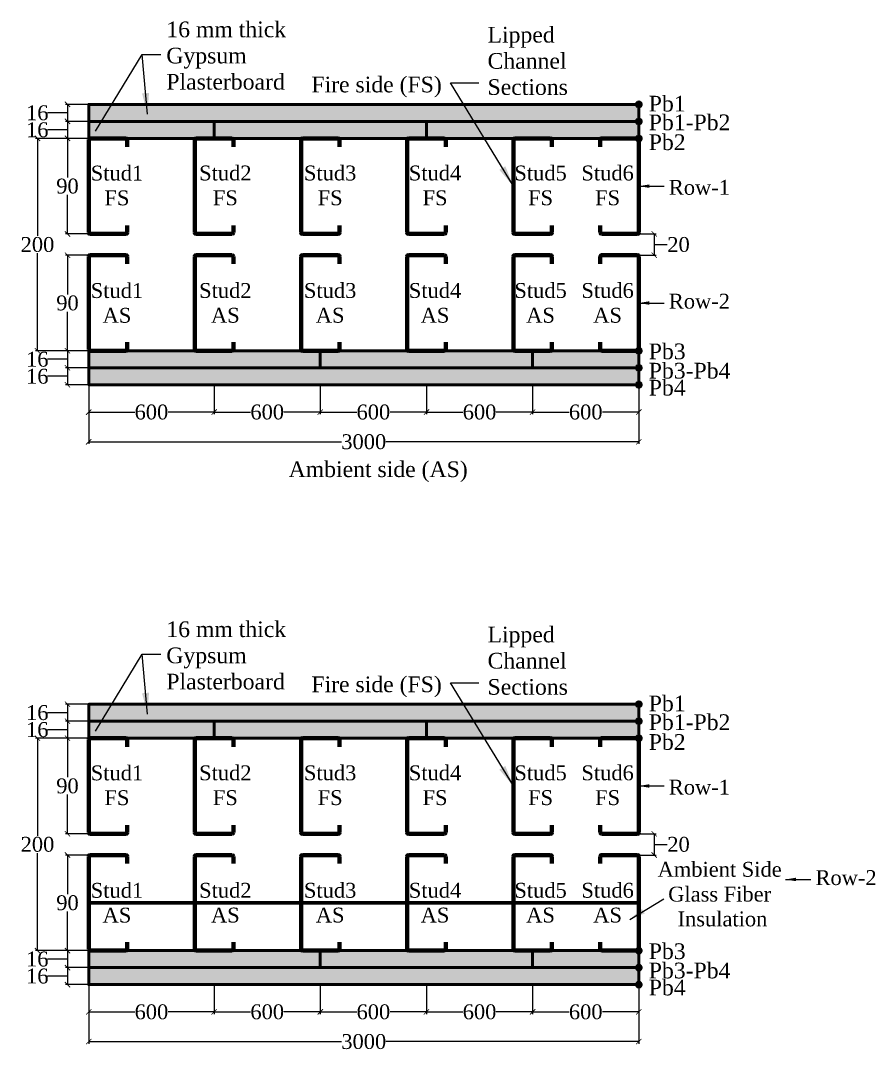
# Model space of a CAD drawing. Header units: millimetres. Extents: x 1095 to 7419, y -378 to 5598.
# Drawn here: x 4760 to 5565, y 2039 to 3009 of the extents above; entities that cross this region are included whole.
import ezdxf

# ---------------------------------------------------------------- set-up
doc = ezdxf.new("R2010")
doc.units = ezdxf.units.MM
doc.header["$PDMODE"] = 34
doc.layers.get('0').update_dxf_attribs({"lineweight": 9})
doc.layers.get('Defpoints').update_dxf_attribs({"color": 255})
doc.styles.get("Standard").update_dxf_attribs({"font": 'times.ttf'})
doc.linetypes.add('BATTING', pattern='A,0.00254,-2.54,[134,ltypeshp.shx,S=2.54,R=0,X=-2.54,Y=0],-5.08,[134,ltypeshp.shx,S=2.54,R=180,X=2.54,Y=0],-2.54', length=10.16254)
doc.dimstyles.new('Times new roman', dxfattribs={"dimtxt": 14, "dimasz": 5, "dimexe": 2, "dimexo": 1, "dimgap": 1, "dimtad": 0, "dimtih": 1, "dimtoh": 1, "dimtxsty": 'Standard', "dimblk": 'ARCHTICK', "dimcen": 0, "dimclrd": 256, "dimclre": 256, "dimadec": 0, "dimazin": 0, "dimtfac": 1, "dimtmove": 0, "dimatfit": 3, "dimfxl": 1, "dimlwd": -1, "dimlwe": -1, "dimarcsym": 0})

# ---------------------------------------------------------------- blocks, each defined once
blk = doc.blocks.new('Stud')
at = {"lineweight": 120}
for p, q in [((4630.24, 1668.85), (4630.24, 1756.35)), ((4631.49, 1757.6), (4665.24, 1757.6)), ((4666.49, 1756.35), (4666.49, 1749.6)), ((4666.49, 1675.6), (4666.49, 1668.85)), ((4631.49, 1667.6), (4665.24, 1667.6))]:
    blk.add_line(p, q, dxfattribs=at)
for centre, start, end in [((4631.49, 1756.35), 90, 180), ((4665.24, 1756.35), 0, 90), ((4631.49, 1668.85), 180, 270), ((4665.24, 1668.85), 270, 0)]:
    blk.add_arc(centre, 1.25, start, end, dxfattribs=at)
blk = doc.blocks.new('_ArchTick')
at = {"color": 0, "linetype": 'ByBlock', "const_width": 0.15}
blk.add_lwpolyline([(-0.5, -0.5), (0.5, 0.5)], dxfattribs=at)
blk = doc.blocks.new('*D20')
at = {"transparency": 16777216}
for p, q in [((4822.9, 2898.48), (4801.9, 2898.48)), ((4803.9, 2898.48), (4803.9, 2861.62)), ((4803.9, 2808.48), (4803.9, 2845.34)), ((4822.9, 2808.48), (4801.9, 2808.48))]:
    blk.add_line(p, q, dxfattribs=at)
at = {"layer": 'Defpoints', "color": 0, "lineweight": 53, "transparency": 16777216}
for p in [(4823.9, 2898.48), (4803.9, 2808.48), (4823.9, 2808.48)]:
    blk.add_point(p, dxfattribs=at)
at = {"transparency": 16777216, "xscale": 5, "yscale": 5, "zscale": 5}
for p, rotation in [((4803.9, 2898.48), 90), ((4803.9, 2808.48), 270)]:
    blk.add_blockref('_ArchTick', p, dxfattribs=dict(at, rotation=rotation))
at = {"color": 0, "lineweight": 53, "transparency": 16777216, "insert": (4803.9, 2853.48), "char_height": 14, "attachment_point": 5}
blk.add_mtext('90', dxfattribs=at)
blk = doc.blocks.new('*D18')
at = {"transparency": 16777216}
for p, q in [((4822.9, 2914.48), (4801.9, 2914.48)), ((4803.9, 2914.48), (4803.9, 2898.48)), ((4787.16, 2906.48), (4785.16, 2906.48)), ((4803.9, 2906.48), (4787.16, 2906.48)), ((4822.9, 2898.48), (4801.9, 2898.48))]:
    blk.add_line(p, q, dxfattribs=at)
at = {"layer": 'Defpoints', "color": 0, "lineweight": 53, "transparency": 16777216}
for p in [(4823.9, 2914.48), (4803.9, 2898.48), (4823.9, 2898.48)]:
    blk.add_point(p, dxfattribs=at)
at = {"transparency": 16777216, "xscale": 5, "yscale": 5, "zscale": 5}
for p, rotation in [((4803.9, 2914.48), 90), ((4803.9, 2898.48), 270)]:
    blk.add_blockref('_ArchTick', p, dxfattribs=dict(at, rotation=rotation))
at = {"color": 0, "lineweight": 53, "transparency": 16777216, "insert": (4775.44, 2906.48), "char_height": 14, "attachment_point": 5}
blk.add_mtext('16', dxfattribs=at)
blk = doc.blocks.new('*D16')
at = {"transparency": 16777216}
for p, q in [((4822.9, 2930.48), (4801.9, 2930.48)), ((4803.9, 2930.48), (4803.9, 2914.48)), ((4787.16, 2922.48), (4785.16, 2922.48)), ((4803.9, 2922.48), (4787.16, 2922.48)), ((4822.9, 2914.48), (4801.9, 2914.48))]:
    blk.add_line(p, q, dxfattribs=at)
at = {"layer": 'Defpoints', "color": 0, "lineweight": 53, "transparency": 16777216}
for p in [(4823.9, 2930.48), (4803.9, 2914.48), (4823.9, 2914.48)]:
    blk.add_point(p, dxfattribs=at)
at = {"transparency": 16777216, "xscale": 5, "yscale": 5, "zscale": 5}
for p, rotation in [((4803.9, 2930.48), 90), ((4803.9, 2914.48), 270)]:
    blk.add_blockref('_ArchTick', p, dxfattribs=dict(at, rotation=rotation))
at = {"color": 0, "lineweight": 53, "transparency": 16777216, "insert": (4775.44, 2922.48), "char_height": 14, "attachment_point": 5}
blk.add_mtext('16', dxfattribs=at)
blk = doc.blocks.new('*D17')
at = {"transparency": 16777216}
for p, q in [((4822.9, 2682.48), (4801.9, 2682.48)), ((4803.9, 2682.48), (4803.9, 2666.48)), ((4787.16, 2674.48), (4785.16, 2674.48)), ((4803.9, 2674.48), (4787.16, 2674.48)), ((4822.9, 2666.48), (4801.9, 2666.48))]:
    blk.add_line(p, q, dxfattribs=at)
at = {"layer": 'Defpoints', "color": 0, "lineweight": 53, "transparency": 16777216}
for p in [(4823.9, 2682.48), (4803.9, 2666.48), (4823.9, 2666.48)]:
    blk.add_point(p, dxfattribs=at)
at = {"transparency": 16777216, "xscale": 5, "yscale": 5, "zscale": 5}
for p, rotation in [((4803.9, 2682.48), 90), ((4803.9, 2666.48), 270)]:
    blk.add_blockref('_ArchTick', p, dxfattribs=dict(at, rotation=rotation))
at = {"color": 0, "lineweight": 53, "transparency": 16777216, "insert": (4775.44, 2674.48), "char_height": 14, "attachment_point": 5}
blk.add_mtext('16', dxfattribs=at)
blk = doc.blocks.new('*D19')
at = {"transparency": 16777216}
for p, q in [((4822.9, 2698.48), (4801.9, 2698.48)), ((4803.9, 2698.48), (4803.9, 2682.48)), ((4787.16, 2690.48), (4785.16, 2690.48)), ((4803.9, 2690.48), (4787.16, 2690.48)), ((4822.9, 2682.48), (4801.9, 2682.48))]:
    blk.add_line(p, q, dxfattribs=at)
at = {"layer": 'Defpoints', "color": 0, "lineweight": 53, "transparency": 16777216}
for p in [(4823.9, 2698.48), (4803.9, 2682.48), (4823.9, 2682.48)]:
    blk.add_point(p, dxfattribs=at)
at = {"transparency": 16777216, "xscale": 5, "yscale": 5, "zscale": 5}
for p, rotation in [((4803.9, 2698.48), 90), ((4803.9, 2682.48), 270)]:
    blk.add_blockref('_ArchTick', p, dxfattribs=dict(at, rotation=rotation))
at = {"color": 0, "lineweight": 53, "transparency": 16777216, "insert": (4775.44, 2690.48), "char_height": 14, "attachment_point": 5}
blk.add_mtext('16', dxfattribs=at)
blk = doc.blocks.new('*D21')
at = {"transparency": 16777216}
for p, q in [((4823.9, 2665.48), (4823.9, 2610.82)), ((5342.03, 2665.48), (5342.03, 2610.82)), ((4823.9, 2612.82), (5062.08, 2612.82)), ((5342.03, 2612.82), (5103.85, 2612.82))]:
    blk.add_line(p, q, dxfattribs=at)
at = {"layer": 'Defpoints', "color": 0, "lineweight": 53, "transparency": 16777216}
for p in [(4823.9, 2666.48), (5342.03, 2666.48), (5342.03, 2612.82)]:
    blk.add_point(p, dxfattribs=at)
at = {"transparency": 16777216, "xscale": 5, "yscale": 5, "zscale": 5, "rotation": 180}
blk.add_blockref('_ArchTick', (4823.9, 2612.82), dxfattribs=at)
at = {"transparency": 16777216, "xscale": 5, "yscale": 5, "zscale": 5}
blk.add_blockref('_ArchTick', (5342.03, 2612.82), dxfattribs=at)
at = {"color": 0, "lineweight": 53, "transparency": 16777216, "insert": (5082.97, 2612.82), "char_height": 14, "attachment_point": 5}
blk.add_mtext('3000', dxfattribs=at)
blk = doc.blocks.new('*D22')
at = {"transparency": 16777216}
for p, q in [((4823.9, 2665.48), (4823.9, 2638.8)), ((4942.03, 2665.48), (4942.03, 2638.8)), ((4823.9, 2640.8), (4867.27, 2640.8)), ((4942.03, 2640.8), (4898.66, 2640.8))]:
    blk.add_line(p, q, dxfattribs=at)
at = {"layer": 'Defpoints', "color": 0, "lineweight": 53, "transparency": 16777216}
for p in [(4823.9, 2666.48), (4942.03, 2666.48), (4942.03, 2640.8)]:
    blk.add_point(p, dxfattribs=at)
at = {"transparency": 16777216, "xscale": 5, "yscale": 5, "zscale": 5, "rotation": 180}
blk.add_blockref('_ArchTick', (4823.9, 2640.8), dxfattribs=at)
at = {"transparency": 16777216, "xscale": 5, "yscale": 5, "zscale": 5}
blk.add_blockref('_ArchTick', (4942.03, 2640.8), dxfattribs=at)
at = {"color": 0, "lineweight": 53, "transparency": 16777216, "insert": (4882.97, 2640.8), "char_height": 14, "attachment_point": 5}
blk.add_mtext('600', dxfattribs=at)
blk = doc.blocks.new('*D23')
at = {"transparency": 16777216}
for p, q in [((4942.03, 2665.48), (4942.03, 2638.8)), ((5042.03, 2665.48), (5042.03, 2638.8)), ((4942.03, 2640.8), (4976.34, 2640.8)), ((5042.03, 2640.8), (5007.72, 2640.8))]:
    blk.add_line(p, q, dxfattribs=at)
at = {"layer": 'Defpoints', "color": 0, "lineweight": 53, "transparency": 16777216}
for p in [(4942.03, 2666.48), (5042.03, 2666.48), (5042.03, 2640.8)]:
    blk.add_point(p, dxfattribs=at)
at = {"transparency": 16777216, "xscale": 5, "yscale": 5, "zscale": 5, "rotation": 180}
blk.add_blockref('_ArchTick', (4942.03, 2640.8), dxfattribs=at)
at = {"transparency": 16777216, "xscale": 5, "yscale": 5, "zscale": 5}
blk.add_blockref('_ArchTick', (5042.03, 2640.8), dxfattribs=at)
at = {"color": 0, "lineweight": 53, "transparency": 16777216, "insert": (4992.03, 2640.8), "char_height": 14, "attachment_point": 5}
blk.add_mtext('600', dxfattribs=at)
blk = doc.blocks.new('*D24')
at = {"transparency": 16777216}
for p, q in [((5042.03, 2665.48), (5042.03, 2638.8)), ((5142.03, 2665.48), (5142.03, 2638.8)), ((5042.03, 2640.8), (5076.34, 2640.8)), ((5142.03, 2640.8), (5107.72, 2640.8))]:
    blk.add_line(p, q, dxfattribs=at)
at = {"layer": 'Defpoints', "color": 0, "lineweight": 53, "transparency": 16777216}
for p in [(5042.03, 2666.48), (5142.03, 2666.48), (5142.03, 2640.8)]:
    blk.add_point(p, dxfattribs=at)
at = {"transparency": 16777216, "xscale": 5, "yscale": 5, "zscale": 5, "rotation": 180}
blk.add_blockref('_ArchTick', (5042.03, 2640.8), dxfattribs=at)
at = {"transparency": 16777216, "xscale": 5, "yscale": 5, "zscale": 5}
blk.add_blockref('_ArchTick', (5142.03, 2640.8), dxfattribs=at)
at = {"color": 0, "lineweight": 53, "transparency": 16777216, "insert": (5092.03, 2640.8), "char_height": 14, "attachment_point": 5}
blk.add_mtext('600', dxfattribs=at)
blk = doc.blocks.new('*D25')
at = {"transparency": 16777216}
for p, q in [((5142.03, 2665.48), (5142.03, 2638.8)), ((5242.03, 2665.48), (5242.03, 2638.8)), ((5142.03, 2640.8), (5176.34, 2640.8)), ((5242.03, 2640.8), (5207.72, 2640.8))]:
    blk.add_line(p, q, dxfattribs=at)
at = {"layer": 'Defpoints', "color": 0, "lineweight": 53, "transparency": 16777216}
for p in [(5142.03, 2666.48), (5242.03, 2666.48), (5242.03, 2640.8)]:
    blk.add_point(p, dxfattribs=at)
at = {"transparency": 16777216, "xscale": 5, "yscale": 5, "zscale": 5, "rotation": 180}
blk.add_blockref('_ArchTick', (5142.03, 2640.8), dxfattribs=at)
at = {"transparency": 16777216, "xscale": 5, "yscale": 5, "zscale": 5}
blk.add_blockref('_ArchTick', (5242.03, 2640.8), dxfattribs=at)
at = {"color": 0, "lineweight": 53, "transparency": 16777216, "insert": (5192.03, 2640.8), "char_height": 14, "attachment_point": 5}
blk.add_mtext('600', dxfattribs=at)
blk = doc.blocks.new('*D26')
at = {"transparency": 16777216}
for p, q in [((5242.03, 2665.48), (5242.03, 2638.8)), ((5342.03, 2665.48), (5342.03, 2638.8)), ((5242.03, 2640.8), (5276.34, 2640.8)), ((5342.03, 2640.8), (5307.72, 2640.8))]:
    blk.add_line(p, q, dxfattribs=at)
at = {"layer": 'Defpoints', "color": 0, "lineweight": 53, "transparency": 16777216}
for p in [(5242.03, 2666.48), (5342.03, 2666.48), (5342.03, 2640.8)]:
    blk.add_point(p, dxfattribs=at)
at = {"transparency": 16777216, "xscale": 5, "yscale": 5, "zscale": 5, "rotation": 180}
blk.add_blockref('_ArchTick', (5242.03, 2640.8), dxfattribs=at)
at = {"transparency": 16777216, "xscale": 5, "yscale": 5, "zscale": 5}
blk.add_blockref('_ArchTick', (5342.03, 2640.8), dxfattribs=at)
at = {"color": 0, "lineweight": 53, "transparency": 16777216, "insert": (5292.03, 2640.8), "char_height": 14, "attachment_point": 5}
blk.add_mtext('600', dxfattribs=at)
blk = doc.blocks.new('*D27')
at = {"transparency": 16777216}
for p, q in [((4822.9, 2788.48), (4801.9, 2788.48)), ((4803.9, 2788.48), (4803.9, 2751.62)), ((4803.9, 2698.48), (4803.9, 2735.34)), ((4822.9, 2698.48), (4801.9, 2698.48))]:
    blk.add_line(p, q, dxfattribs=at)
at = {"layer": 'Defpoints', "color": 0, "lineweight": 53, "transparency": 16777216}
for p in [(4823.9, 2788.48), (4803.9, 2698.48), (4823.9, 2698.48)]:
    blk.add_point(p, dxfattribs=at)
at = {"transparency": 16777216, "xscale": 5, "yscale": 5, "zscale": 5}
for p, rotation in [((4803.9, 2788.48), 90), ((4803.9, 2698.48), 270)]:
    blk.add_blockref('_ArchTick', p, dxfattribs=dict(at, rotation=rotation))
at = {"color": 0, "lineweight": 53, "transparency": 16777216, "insert": (4803.9, 2743.48), "char_height": 14, "attachment_point": 5}
blk.add_mtext('90', dxfattribs=at)
blk = doc.blocks.new('*D29')
at = {"transparency": 16777216}
for p, q in [((4822.9, 2914.48), (4801.9, 2914.48)), ((4803.9, 2914.48), (4803.9, 2898.48)), ((4787.16, 2906.48), (4785.16, 2906.48)), ((4803.9, 2906.48), (4787.16, 2906.48)), ((4822.9, 2898.48), (4801.9, 2898.48))]:
    blk.add_line(p, q, dxfattribs=at)
at = {"layer": 'Defpoints', "color": 0, "lineweight": 53, "transparency": 16777216}
for p in [(4823.9, 2914.48), (4803.9, 2898.48), (4823.9, 2898.48)]:
    blk.add_point(p, dxfattribs=at)
at = {"transparency": 16777216, "xscale": 5, "yscale": 5, "zscale": 5}
for p, rotation in [((4803.9, 2914.48), 90), ((4803.9, 2898.48), 270)]:
    blk.add_blockref('_ArchTick', p, dxfattribs=dict(at, rotation=rotation))
at = {"color": 0, "lineweight": 53, "transparency": 16777216, "insert": (4775.44, 2906.48), "char_height": 14, "attachment_point": 5}
blk.add_mtext('16', dxfattribs=at)
blk = doc.blocks.new('*D28')
at = {"transparency": 16777216}
for p, q in [((4822.9, 2930.48), (4801.9, 2930.48)), ((4803.9, 2930.48), (4803.9, 2914.48)), ((4787.16, 2922.48), (4785.16, 2922.48)), ((4803.9, 2922.48), (4787.16, 2922.48)), ((4822.9, 2914.48), (4801.9, 2914.48))]:
    blk.add_line(p, q, dxfattribs=at)
at = {"layer": 'Defpoints', "color": 0, "lineweight": 53, "transparency": 16777216}
for p in [(4823.9, 2930.48), (4803.9, 2914.48), (4823.9, 2914.48)]:
    blk.add_point(p, dxfattribs=at)
at = {"transparency": 16777216, "xscale": 5, "yscale": 5, "zscale": 5}
for p, rotation in [((4803.9, 2930.48), 90), ((4803.9, 2914.48), 270)]:
    blk.add_blockref('_ArchTick', p, dxfattribs=dict(at, rotation=rotation))
at = {"color": 0, "lineweight": 53, "transparency": 16777216, "insert": (4775.44, 2922.48), "char_height": 14, "attachment_point": 5}
blk.add_mtext('16', dxfattribs=at)
blk = doc.blocks.new('*D32')
at = {"transparency": 16777216}
for p, q in [((4822.9, 2333.84), (4801.9, 2333.84)), ((4803.9, 2333.84), (4803.9, 2296.98)), ((4803.9, 2243.84), (4803.9, 2280.7)), ((4822.9, 2243.84), (4801.9, 2243.84))]:
    blk.add_line(p, q, dxfattribs=at)
at = {"layer": 'Defpoints', "color": 0, "lineweight": 53, "transparency": 16777216}
for p in [(4823.9, 2333.84), (4803.9, 2243.84), (4823.9, 2243.84)]:
    blk.add_point(p, dxfattribs=at)
at = {"transparency": 16777216, "xscale": 5, "yscale": 5, "zscale": 5}
for p, rotation in [((4803.9, 2333.84), 90), ((4803.9, 2243.84), 270)]:
    blk.add_blockref('_ArchTick', p, dxfattribs=dict(at, rotation=rotation))
at = {"color": 0, "lineweight": 53, "transparency": 16777216, "insert": (4803.9, 2288.84), "char_height": 14, "attachment_point": 5}
blk.add_mtext('90', dxfattribs=at)
blk = doc.blocks.new('*D33')
at = {"transparency": 16777216}
for p, q in [((4822.9, 2349.84), (4801.9, 2349.84)), ((4803.9, 2349.84), (4803.9, 2333.84)), ((4787.16, 2341.84), (4785.16, 2341.84)), ((4803.9, 2341.84), (4787.16, 2341.84)), ((4822.9, 2333.84), (4801.9, 2333.84))]:
    blk.add_line(p, q, dxfattribs=at)
at = {"layer": 'Defpoints', "color": 0, "lineweight": 53, "transparency": 16777216}
for p in [(4823.9, 2349.84), (4803.9, 2333.84), (4823.9, 2333.84)]:
    blk.add_point(p, dxfattribs=at)
at = {"transparency": 16777216, "xscale": 5, "yscale": 5, "zscale": 5}
for p, rotation in [((4803.9, 2349.84), 90), ((4803.9, 2333.84), 270)]:
    blk.add_blockref('_ArchTick', p, dxfattribs=dict(at, rotation=rotation))
at = {"color": 0, "lineweight": 53, "transparency": 16777216, "insert": (4775.44, 2341.84), "char_height": 14, "attachment_point": 5}
blk.add_mtext('16', dxfattribs=at)
blk = doc.blocks.new('*D34')
at = {"transparency": 16777216}
for p, q in [((4822.9, 2365.84), (4801.9, 2365.84)), ((4803.9, 2365.84), (4803.9, 2349.84)), ((4787.16, 2357.84), (4785.16, 2357.84)), ((4803.9, 2357.84), (4787.16, 2357.84)), ((4822.9, 2349.84), (4801.9, 2349.84))]:
    blk.add_line(p, q, dxfattribs=at)
at = {"layer": 'Defpoints', "color": 0, "lineweight": 53, "transparency": 16777216}
for p in [(4823.9, 2365.84), (4803.9, 2349.84), (4823.9, 2349.84)]:
    blk.add_point(p, dxfattribs=at)
at = {"transparency": 16777216, "xscale": 5, "yscale": 5, "zscale": 5}
for p, rotation in [((4803.9, 2365.84), 90), ((4803.9, 2349.84), 270)]:
    blk.add_blockref('_ArchTick', p, dxfattribs=dict(at, rotation=rotation))
at = {"color": 0, "lineweight": 53, "transparency": 16777216, "insert": (4775.44, 2357.84), "char_height": 14, "attachment_point": 5}
blk.add_mtext('16', dxfattribs=at)
blk = doc.blocks.new('*D35')
at = {"transparency": 16777216}
for p, q in [((4822.9, 2117.84), (4801.9, 2117.84)), ((4803.9, 2117.84), (4803.9, 2101.84)), ((4787.16, 2109.84), (4785.16, 2109.84)), ((4803.9, 2109.84), (4787.16, 2109.84)), ((4822.9, 2101.84), (4801.9, 2101.84))]:
    blk.add_line(p, q, dxfattribs=at)
at = {"layer": 'Defpoints', "color": 0, "lineweight": 53, "transparency": 16777216}
for p in [(4823.9, 2117.84), (4803.9, 2101.84), (4823.9, 2101.84)]:
    blk.add_point(p, dxfattribs=at)
at = {"transparency": 16777216, "xscale": 5, "yscale": 5, "zscale": 5}
for p, rotation in [((4803.9, 2117.84), 90), ((4803.9, 2101.84), 270)]:
    blk.add_blockref('_ArchTick', p, dxfattribs=dict(at, rotation=rotation))
at = {"color": 0, "lineweight": 53, "transparency": 16777216, "insert": (4775.44, 2109.84), "char_height": 14, "attachment_point": 5}
blk.add_mtext('16', dxfattribs=at)
blk = doc.blocks.new('*D36')
at = {"transparency": 16777216}
for p, q in [((4787.16, 2125.84), (4785.16, 2125.84)), ((4803.9, 2125.84), (4787.16, 2125.84)), ((4822.9, 2133.84), (4801.9, 2133.84)), ((4803.9, 2133.84), (4803.9, 2117.84)), ((4822.9, 2117.84), (4801.9, 2117.84))]:
    blk.add_line(p, q, dxfattribs=at)
at = {"layer": 'Defpoints', "color": 0, "lineweight": 53, "transparency": 16777216}
for p in [(4823.9, 2133.84), (4803.9, 2117.84), (4823.9, 2117.84)]:
    blk.add_point(p, dxfattribs=at)
at = {"transparency": 16777216, "xscale": 5, "yscale": 5, "zscale": 5}
for p, rotation in [((4803.9, 2133.84), 90), ((4803.9, 2117.84), 270)]:
    blk.add_blockref('_ArchTick', p, dxfattribs=dict(at, rotation=rotation))
at = {"color": 0, "lineweight": 53, "transparency": 16777216, "insert": (4775.44, 2125.84), "char_height": 14, "attachment_point": 5}
blk.add_mtext('16', dxfattribs=at)
blk = doc.blocks.new('*D43')
at = {"transparency": 16777216}
for p, q in [((4823.9, 2100.84), (4823.9, 2046.18)), ((5342.03, 2100.84), (5342.03, 2046.18)), ((4823.9, 2048.18), (5062.08, 2048.18)), ((5342.03, 2048.18), (5103.85, 2048.18))]:
    blk.add_line(p, q, dxfattribs=at)
at = {"layer": 'Defpoints', "color": 0, "lineweight": 53, "transparency": 16777216}
for p in [(4823.9, 2101.84), (5342.03, 2101.84), (5342.03, 2048.18)]:
    blk.add_point(p, dxfattribs=at)
at = {"transparency": 16777216, "xscale": 5, "yscale": 5, "zscale": 5, "rotation": 180}
blk.add_blockref('_ArchTick', (4823.9, 2048.18), dxfattribs=at)
at = {"transparency": 16777216, "xscale": 5, "yscale": 5, "zscale": 5}
blk.add_blockref('_ArchTick', (5342.03, 2048.18), dxfattribs=at)
at = {"color": 0, "lineweight": 53, "transparency": 16777216, "insert": (5082.97, 2048.18), "char_height": 14, "attachment_point": 5}
blk.add_mtext('3000', dxfattribs=at)
blk = doc.blocks.new('*D37')
at = {"transparency": 16777216}
for p, q in [((4823.9, 2100.84), (4823.9, 2074.16)), ((4942.03, 2100.84), (4942.03, 2074.16)), ((4823.9, 2076.16), (4867.27, 2076.16)), ((4942.03, 2076.16), (4898.66, 2076.16))]:
    blk.add_line(p, q, dxfattribs=at)
at = {"layer": 'Defpoints', "color": 0, "lineweight": 53, "transparency": 16777216}
for p in [(4823.9, 2101.84), (4942.03, 2101.84), (4942.03, 2076.16)]:
    blk.add_point(p, dxfattribs=at)
at = {"transparency": 16777216, "xscale": 5, "yscale": 5, "zscale": 5, "rotation": 180}
blk.add_blockref('_ArchTick', (4823.9, 2076.16), dxfattribs=at)
at = {"transparency": 16777216, "xscale": 5, "yscale": 5, "zscale": 5}
blk.add_blockref('_ArchTick', (4942.03, 2076.16), dxfattribs=at)
at = {"color": 0, "lineweight": 53, "transparency": 16777216, "insert": (4882.97, 2076.16), "char_height": 14, "attachment_point": 5}
blk.add_mtext('600', dxfattribs=at)
blk = doc.blocks.new('*D38')
at = {"transparency": 16777216}
for p, q in [((4942.03, 2100.84), (4942.03, 2074.16)), ((5042.03, 2100.84), (5042.03, 2074.16)), ((4942.03, 2076.16), (4976.34, 2076.16)), ((5042.03, 2076.16), (5007.72, 2076.16))]:
    blk.add_line(p, q, dxfattribs=at)
at = {"layer": 'Defpoints', "color": 0, "lineweight": 53, "transparency": 16777216}
for p in [(4942.03, 2101.84), (5042.03, 2101.84), (5042.03, 2076.16)]:
    blk.add_point(p, dxfattribs=at)
at = {"transparency": 16777216, "xscale": 5, "yscale": 5, "zscale": 5, "rotation": 180}
blk.add_blockref('_ArchTick', (4942.03, 2076.16), dxfattribs=at)
at = {"transparency": 16777216, "xscale": 5, "yscale": 5, "zscale": 5}
blk.add_blockref('_ArchTick', (5042.03, 2076.16), dxfattribs=at)
at = {"color": 0, "lineweight": 53, "transparency": 16777216, "insert": (4992.03, 2076.16), "char_height": 14, "attachment_point": 5}
blk.add_mtext('600', dxfattribs=at)
blk = doc.blocks.new('*D39')
at = {"transparency": 16777216}
for p, q in [((5042.03, 2100.84), (5042.03, 2074.16)), ((5142.03, 2100.84), (5142.03, 2074.16)), ((5042.03, 2076.16), (5076.34, 2076.16)), ((5142.03, 2076.16), (5107.72, 2076.16))]:
    blk.add_line(p, q, dxfattribs=at)
at = {"layer": 'Defpoints', "color": 0, "lineweight": 53, "transparency": 16777216}
for p in [(5042.03, 2101.84), (5142.03, 2101.84), (5142.03, 2076.16)]:
    blk.add_point(p, dxfattribs=at)
at = {"transparency": 16777216, "xscale": 5, "yscale": 5, "zscale": 5, "rotation": 180}
blk.add_blockref('_ArchTick', (5042.03, 2076.16), dxfattribs=at)
at = {"transparency": 16777216, "xscale": 5, "yscale": 5, "zscale": 5}
blk.add_blockref('_ArchTick', (5142.03, 2076.16), dxfattribs=at)
at = {"color": 0, "lineweight": 53, "transparency": 16777216, "insert": (5092.03, 2076.16), "char_height": 14, "attachment_point": 5}
blk.add_mtext('600', dxfattribs=at)
blk = doc.blocks.new('*D40')
at = {"transparency": 16777216}
for p, q in [((5142.03, 2100.84), (5142.03, 2074.16)), ((5242.03, 2100.84), (5242.03, 2074.16)), ((5142.03, 2076.16), (5176.34, 2076.16)), ((5242.03, 2076.16), (5207.72, 2076.16))]:
    blk.add_line(p, q, dxfattribs=at)
at = {"layer": 'Defpoints', "color": 0, "lineweight": 53, "transparency": 16777216}
for p in [(5142.03, 2101.84), (5242.03, 2101.84), (5242.03, 2076.16)]:
    blk.add_point(p, dxfattribs=at)
at = {"transparency": 16777216, "xscale": 5, "yscale": 5, "zscale": 5, "rotation": 180}
blk.add_blockref('_ArchTick', (5142.03, 2076.16), dxfattribs=at)
at = {"transparency": 16777216, "xscale": 5, "yscale": 5, "zscale": 5}
blk.add_blockref('_ArchTick', (5242.03, 2076.16), dxfattribs=at)
at = {"color": 0, "lineweight": 53, "transparency": 16777216, "insert": (5192.03, 2076.16), "char_height": 14, "attachment_point": 5}
blk.add_mtext('600', dxfattribs=at)
blk = doc.blocks.new('*D41')
at = {"transparency": 16777216}
for p, q in [((5242.03, 2100.84), (5242.03, 2074.16)), ((5342.03, 2100.84), (5342.03, 2074.16)), ((5242.03, 2076.16), (5276.34, 2076.16)), ((5342.03, 2076.16), (5307.72, 2076.16))]:
    blk.add_line(p, q, dxfattribs=at)
at = {"layer": 'Defpoints', "color": 0, "lineweight": 53, "transparency": 16777216}
for p in [(5242.03, 2101.84), (5342.03, 2101.84), (5342.03, 2076.16)]:
    blk.add_point(p, dxfattribs=at)
at = {"transparency": 16777216, "xscale": 5, "yscale": 5, "zscale": 5, "rotation": 180}
blk.add_blockref('_ArchTick', (5242.03, 2076.16), dxfattribs=at)
at = {"transparency": 16777216, "xscale": 5, "yscale": 5, "zscale": 5}
blk.add_blockref('_ArchTick', (5342.03, 2076.16), dxfattribs=at)
at = {"color": 0, "lineweight": 53, "transparency": 16777216, "insert": (5292.03, 2076.16), "char_height": 14, "attachment_point": 5}
blk.add_mtext('600', dxfattribs=at)
blk = doc.blocks.new('*D42')
at = {"transparency": 16777216}
for p, q in [((4822.9, 2223.84), (4801.9, 2223.84)), ((4803.9, 2223.84), (4803.9, 2186.98)), ((4803.9, 2133.84), (4803.9, 2170.7)), ((4822.9, 2133.84), (4801.9, 2133.84))]:
    blk.add_line(p, q, dxfattribs=at)
at = {"layer": 'Defpoints', "color": 0, "lineweight": 53, "transparency": 16777216}
for p in [(4823.9, 2223.84), (4803.9, 2133.84), (4823.9, 2133.84)]:
    blk.add_point(p, dxfattribs=at)
at = {"transparency": 16777216, "xscale": 5, "yscale": 5, "zscale": 5}
for p, rotation in [((4803.9, 2223.84), 90), ((4803.9, 2133.84), 270)]:
    blk.add_blockref('_ArchTick', p, dxfattribs=dict(at, rotation=rotation))
at = {"color": 0, "lineweight": 53, "transparency": 16777216, "insert": (4803.9, 2178.84), "char_height": 14, "attachment_point": 5}
blk.add_mtext('90', dxfattribs=at)
blk = doc.blocks.new('*D30')
at = {"transparency": 16777216}
for p, q in [((4822.9, 2349.84), (4801.9, 2349.84)), ((4803.9, 2349.84), (4803.9, 2333.84)), ((4787.16, 2341.84), (4785.16, 2341.84)), ((4803.9, 2341.84), (4787.16, 2341.84)), ((4822.9, 2333.84), (4801.9, 2333.84))]:
    blk.add_line(p, q, dxfattribs=at)
at = {"layer": 'Defpoints', "color": 0, "lineweight": 53, "transparency": 16777216}
for p in [(4823.9, 2349.84), (4803.9, 2333.84), (4823.9, 2333.84)]:
    blk.add_point(p, dxfattribs=at)
at = {"transparency": 16777216, "xscale": 5, "yscale": 5, "zscale": 5}
for p, rotation in [((4803.9, 2349.84), 90), ((4803.9, 2333.84), 270)]:
    blk.add_blockref('_ArchTick', p, dxfattribs=dict(at, rotation=rotation))
at = {"color": 0, "lineweight": 53, "transparency": 16777216, "insert": (4775.44, 2341.84), "char_height": 14, "attachment_point": 5}
blk.add_mtext('16', dxfattribs=at)
blk = doc.blocks.new('*D31')
at = {"transparency": 16777216}
for p, q in [((4822.9, 2365.84), (4801.9, 2365.84)), ((4803.9, 2365.84), (4803.9, 2349.84)), ((4787.16, 2357.84), (4785.16, 2357.84)), ((4803.9, 2357.84), (4787.16, 2357.84)), ((4822.9, 2349.84), (4801.9, 2349.84))]:
    blk.add_line(p, q, dxfattribs=at)
at = {"layer": 'Defpoints', "color": 0, "lineweight": 53, "transparency": 16777216}
for p in [(4823.9, 2365.84), (4803.9, 2349.84), (4823.9, 2349.84)]:
    blk.add_point(p, dxfattribs=at)
at = {"transparency": 16777216, "xscale": 5, "yscale": 5, "zscale": 5}
for p, rotation in [((4803.9, 2365.84), 90), ((4803.9, 2349.84), 270)]:
    blk.add_blockref('_ArchTick', p, dxfattribs=dict(at, rotation=rotation))
at = {"color": 0, "lineweight": 53, "transparency": 16777216, "insert": (4775.44, 2357.84), "char_height": 14, "attachment_point": 5}
blk.add_mtext('16', dxfattribs=at)
blk = doc.blocks.new('*D72')
at = {"transparency": 16777216}
for p, q in [((4822.9, 2898.48), (4773.64, 2898.48)), ((4775.64, 2898.48), (4775.64, 2806.6)), ((4775.64, 2698.48), (4775.64, 2790.36)), ((4822.9, 2698.48), (4773.64, 2698.48))]:
    blk.add_line(p, q, dxfattribs=at)
at = {"layer": 'Defpoints', "color": 0, "lineweight": 53, "transparency": 16777216}
for p in [(4823.9, 2898.48), (4775.64, 2698.48), (4823.9, 2698.48)]:
    blk.add_point(p, dxfattribs=at)
at = {"transparency": 16777216, "xscale": 5, "yscale": 5, "zscale": 5}
for p, rotation in [((4775.64, 2898.48), 90), ((4775.64, 2698.48), 270)]:
    blk.add_blockref('_ArchTick', p, dxfattribs=dict(at, rotation=rotation))
at = {"color": 0, "lineweight": 53, "transparency": 16777216, "insert": (4775.64, 2798.48), "char_height": 14, "attachment_point": 5}
blk.add_mtext('200', dxfattribs=at)
blk = doc.blocks.new('*D73')
at = {"transparency": 16777216}
for p, q in [((4822.9, 2333.84), (4773.64, 2333.84)), ((4775.64, 2333.84), (4775.64, 2241.96)), ((4775.64, 2133.84), (4775.64, 2225.72)), ((4822.9, 2133.84), (4773.64, 2133.84))]:
    blk.add_line(p, q, dxfattribs=at)
at = {"layer": 'Defpoints', "color": 0, "lineweight": 53, "transparency": 16777216}
for p in [(4823.9, 2333.84), (4775.64, 2133.84), (4823.9, 2133.84)]:
    blk.add_point(p, dxfattribs=at)
at = {"transparency": 16777216, "xscale": 5, "yscale": 5, "zscale": 5}
for p, rotation in [((4775.64, 2333.84), 90), ((4775.64, 2133.84), 270)]:
    blk.add_blockref('_ArchTick', p, dxfattribs=dict(at, rotation=rotation))
at = {"color": 0, "lineweight": 53, "transparency": 16777216, "insert": (4775.64, 2233.84), "char_height": 14, "attachment_point": 5}
blk.add_mtext('200', dxfattribs=at)
blk = doc.blocks.new('*D131')
at = {"transparency": 16777216}
for p, q in [((5341.78, 2808.48), (5358.54, 2808.48)), ((5356.54, 2808.48), (5356.54, 2788.48)), ((5356.54, 2798.48), (5366.72, 2798.48)), ((5366.72, 2798.48), (5368.72, 2798.48)), ((5341.78, 2788.48), (5358.54, 2788.48))]:
    blk.add_line(p, q, dxfattribs=at)
at = {"layer": 'Defpoints', "color": 0, "lineweight": 53, "transparency": 16777216}
for p in [(5340.78, 2808.48), (5340.78, 2788.48), (5356.54, 2788.48)]:
    blk.add_point(p, dxfattribs=at)
at = {"transparency": 16777216, "xscale": 5, "yscale": 5, "zscale": 5}
for p, rotation in [((5356.54, 2808.48), 90), ((5356.54, 2788.48), 270)]:
    blk.add_blockref('_ArchTick', p, dxfattribs=dict(at, rotation=rotation))
at = {"color": 0, "lineweight": 53, "transparency": 16777216, "insert": (5379.46, 2798.48), "char_height": 14, "attachment_point": 5}
blk.add_mtext('20', dxfattribs=at)
blk = doc.blocks.new('*D132')
at = {"transparency": 16777216}
for p, q in [((5341.78, 2243.84), (5358.54, 2243.84)), ((5356.54, 2243.84), (5356.54, 2223.84)), ((5356.54, 2233.84), (5366.72, 2233.84)), ((5366.72, 2233.84), (5368.72, 2233.84)), ((5341.78, 2223.84), (5358.54, 2223.84))]:
    blk.add_line(p, q, dxfattribs=at)
at = {"layer": 'Defpoints', "color": 0, "lineweight": 53, "transparency": 16777216}
for p in [(5340.78, 2243.84), (5340.78, 2223.84), (5356.54, 2223.84)]:
    blk.add_point(p, dxfattribs=at)
at = {"transparency": 16777216, "xscale": 5, "yscale": 5, "zscale": 5}
for p, rotation in [((5356.54, 2243.84), 90), ((5356.54, 2223.84), 270)]:
    blk.add_blockref('_ArchTick', p, dxfattribs=dict(at, rotation=rotation))
at = {"color": 0, "lineweight": 53, "transparency": 16777216, "insert": (5379.46, 2233.84), "char_height": 14, "attachment_point": 5}
blk.add_mtext('20', dxfattribs=at)

msp = doc.modelspace()

# ---------------------------------------------------------------- hatches: boundary and pattern name
at = {"lineweight": 53, "true_color": 0xf7abae}
h = msp.add_hatch(color=241, dxfattribs=at)
h.dxf.hatch_style = 1
h.paths.add_polyline_path([(4823.904, 2930.478), (4823.904, 2914.478), (5342.029, 2914.478), (5342.029, 2930.478)])
at = {"lineweight": 53, "true_color": 0x2776bb}
h = msp.add_hatch(color=152, dxfattribs=at)
h.dxf.hatch_style = 1
h.paths.add_polyline_path([(5344.332, 2930.411, 1), (5339.726, 2930.411, 1)])
at = {"lineweight": 53, "true_color": 0xf7abae}
h = msp.add_hatch(color=241, dxfattribs=at)
h.dxf.hatch_style = 1
h.paths.add_polyline_path([(4942.029, 2898.478), (4942.029, 2914.478), (4823.904, 2914.478), (4823.904, 2898.478)])
h = msp.add_hatch(color=241, dxfattribs=at)
h.dxf.hatch_style = 1
h.paths.add_polyline_path([(4942.029, 2914.478), (4942.029, 2898.478), (5142.029, 2898.478), (5142.029, 2914.478)])
h = msp.add_hatch(color=241, dxfattribs=at)
h.dxf.hatch_style = 1
h.paths.add_polyline_path([(5342.029, 2898.478), (5342.029, 2914.478), (5142.029, 2914.478), (5142.029, 2898.478)])
at = {"lineweight": 53, "true_color": 0x2776bb}
h = msp.add_hatch(color=152, dxfattribs=at)
h.dxf.hatch_style = 1
h.paths.add_polyline_path([(5344.332, 2914.411, 1), (5339.726, 2914.411, 1)])
h = msp.add_hatch(color=152, dxfattribs=at)
h.dxf.hatch_style = 1
h.paths.add_polyline_path([(5344.332, 2898.411, 1), (5339.726, 2898.411, 1)])
at = {"lineweight": 53, "true_color": 0xf7abae}
h = msp.add_hatch(color=241, dxfattribs=at)
h.dxf.hatch_style = 1
h.paths.add_polyline_path([(5042.029, 2698.478), (4823.904, 2698.478), (4823.904, 2682.478), (5042.029, 2682.478)])
h = msp.add_hatch(color=241, dxfattribs=at)
h.dxf.hatch_style = 1
h.paths.add_polyline_path([(5242.029, 2698.478), (5042.029, 2698.478), (5042.029, 2682.478), (5242.029, 2682.478)])
h = msp.add_hatch(color=241, dxfattribs=at)
h.dxf.hatch_style = 1
h.paths.add_polyline_path([(5342.029, 2682.478), (5342.029, 2698.478), (5242.029, 2698.478), (5242.029, 2682.478)])
at = {"lineweight": 53, "true_color": 0x2776bb}
h = msp.add_hatch(color=152, dxfattribs=at)
h.dxf.hatch_style = 1
h.paths.add_polyline_path([(5344.332, 2698.478, 1), (5339.726, 2698.478, 1)])
at = {"lineweight": 53, "true_color": 0xf7abae}
h = msp.add_hatch(color=241, dxfattribs=at)
h.dxf.hatch_style = 1
h.paths.add_polyline_path([(5342.029, 2666.478), (5342.029, 2682.478), (4823.904, 2682.478), (4823.904, 2666.478)])
at = {"lineweight": 53, "true_color": 0x2776bb}
h = msp.add_hatch(color=152, dxfattribs=at)
h.dxf.hatch_style = 1
h.paths.add_polyline_path([(5344.332, 2682.478, 1), (5339.726, 2682.478, 1)])
h = msp.add_hatch(color=152, dxfattribs=at)
h.dxf.hatch_style = 1
h.paths.add_polyline_path([(5344.332, 2666.478, 1), (5339.726, 2666.478, 1)])
h = msp.add_hatch(color=152, dxfattribs=at)
h.dxf.hatch_style = 1
h.paths.add_polyline_path([(5344.332, 2365.772, 1), (5339.726, 2365.772, 1)])
at = {"lineweight": 53, "true_color": 0xf7abae}
h = msp.add_hatch(color=241, dxfattribs=at)
h.dxf.hatch_style = 1
h.paths.add_polyline_path([(4823.904, 2365.839), (4823.904, 2349.839), (5342.029, 2349.839), (5342.029, 2365.839)])
h = msp.add_hatch(color=241, dxfattribs=at)
h.dxf.hatch_style = 1
h.paths.add_polyline_path([(4942.029, 2333.839), (4942.029, 2349.839), (4823.904, 2349.839), (4823.904, 2333.839)])
h = msp.add_hatch(color=241, dxfattribs=at)
h.dxf.hatch_style = 1
h.paths.add_polyline_path([(4942.029, 2349.839), (4942.029, 2333.839), (5142.029, 2333.839), (5142.029, 2349.839)])
h = msp.add_hatch(color=241, dxfattribs=at)
h.dxf.hatch_style = 1
h.paths.add_polyline_path([(5342.029, 2333.839), (5342.029, 2349.839), (5142.029, 2349.839), (5142.029, 2333.839)])
at = {"lineweight": 53, "true_color": 0x2776bb}
h = msp.add_hatch(color=152, dxfattribs=at)
h.dxf.hatch_style = 1
h.paths.add_polyline_path([(5344.332, 2349.772, 1), (5339.726, 2349.772, 1)])
h = msp.add_hatch(color=152, dxfattribs=at)
h.dxf.hatch_style = 1
h.paths.add_polyline_path([(5344.332, 2333.772, 1), (5339.726, 2333.772, 1)])
h = msp.add_hatch(color=152, dxfattribs=at)
h.dxf.hatch_style = 1
h.paths.add_polyline_path([(5344.332, 2133.839, 1), (5339.726, 2133.839, 1)])
at = {"lineweight": 53, "true_color": 0xf7abae}
h = msp.add_hatch(color=241, dxfattribs=at)
h.dxf.hatch_style = 1
h.paths.add_polyline_path([(5042.029, 2133.839), (4823.904, 2133.839), (4823.904, 2117.839), (5042.029, 2117.839)])
h = msp.add_hatch(color=241, dxfattribs=at)
h.dxf.hatch_style = 1
h.paths.add_polyline_path([(5242.029, 2133.839), (5042.029, 2133.839), (5042.029, 2117.839), (5242.029, 2117.839)])
h = msp.add_hatch(color=241, dxfattribs=at)
h.dxf.hatch_style = 1
h.paths.add_polyline_path([(5342.029, 2117.839), (5342.029, 2133.839), (5242.029, 2133.839), (5242.029, 2117.839)])
h = msp.add_hatch(color=241, dxfattribs=at)
h.dxf.hatch_style = 1
h.paths.add_polyline_path([(5342.029, 2101.839), (5342.029, 2117.839), (4823.904, 2117.839), (4823.904, 2101.839)])
at = {"lineweight": 53, "true_color": 0x2776bb}
h = msp.add_hatch(color=152, dxfattribs=at)
h.dxf.hatch_style = 1
h.paths.add_polyline_path([(5344.332, 2117.839, 1), (5339.726, 2117.839, 1)])
h = msp.add_hatch(color=152, dxfattribs=at)
h.dxf.hatch_style = 1
h.paths.add_polyline_path([(5344.332, 2101.839, 1), (5339.726, 2101.839, 1)])

# ---------------------------------------------------------------- linework, layer by layer
at = {"lineweight": 53}
for points in [[(4823.904, 2914.478), (5342.029, 2914.478), (5342.029, 2930.478), (4823.904, 2930.478)], [(4942.029, 2898.478), (4823.904, 2898.478), (4823.904, 2914.478), (4942.029, 2914.478)], [(4942.029, 2914.478), (5142.029, 2914.478), (5142.029, 2898.478), (4942.029, 2898.478)], [(5142.029, 2898.478), (5342.029, 2898.478), (5342.029, 2914.478), (5142.029, 2914.478)], [(4823.904, 2698.478), (5042.029, 2698.478), (5042.029, 2682.478), (4823.904, 2682.478)], [(5042.029, 2698.478), (5242.029, 2698.478), (5242.029, 2682.478), (5042.029, 2682.478)], [(5242.029, 2698.478), (5342.029, 2698.478), (5342.029, 2682.478), (5242.029, 2682.478)], [(4823.904, 2682.478), (5342.029, 2682.478), (5342.029, 2666.478), (4823.904, 2666.478)], [(4823.904, 2349.839), (5342.029, 2349.839), (5342.029, 2365.839), (4823.904, 2365.839)], [(4942.029, 2333.839), (4823.904, 2333.839), (4823.904, 2349.839), (4942.029, 2349.839)], [(4942.029, 2349.839), (5142.029, 2349.839), (5142.029, 2333.839), (4942.029, 2333.839)], [(5142.029, 2333.839), (5342.029, 2333.839), (5342.029, 2349.839), (5142.029, 2349.839)], [(4823.904, 2133.839), (5042.029, 2133.839), (5042.029, 2117.839), (4823.904, 2117.839)], [(5042.029, 2133.839), (5242.029, 2133.839), (5242.029, 2117.839), (5042.029, 2117.839)], [(5242.029, 2133.839), (5342.029, 2133.839), (5342.029, 2117.839), (5242.029, 2117.839)], [(4823.904, 2117.839), (5342.029, 2117.839), (5342.029, 2101.839), (4823.904, 2101.839)]]:
    msp.add_lwpolyline(points, close=True, dxfattribs=at)
at = {"color": 177, "linetype": 'BATTING', "lineweight": 60, "ltscale": 4.3, "true_color": 0x293189}
msp.add_lwpolyline([(4823.904, 2178.839), (5342.029, 2178.839)], dxfattribs=at)
at = {"lineweight": 53}
for centre in [(5342.029, 2930.411), (5342.029, 2914.411), (5342.029, 2898.411), (5342.029, 2698.478), (5342.029, 2682.478), (5342.029, 2666.478), (5342.029, 2365.772), (5342.029, 2349.772), (5342.029, 2333.772), (5342.029, 2133.839), (5342.029, 2117.839), (5342.029, 2101.839)]:
    msp.add_circle(centre, 2.303, dxfattribs=at)

# ---------------------------------------------------------------- block references
at = {"lineweight": -3}
for p in [(193.659, 1140.875), (293.659, 1140.875), (393.659, 1140.875), (493.659, 1140.875), (593.659, 1140.875), (193.659, 1030.875), (293.659, 1030.875), (393.659, 1030.875), (493.659, 1030.875), (593.659, 1030.875), (193.659, 576.236), (293.659, 576.236), (393.659, 576.236), (493.659, 576.236), (593.659, 576.236), (193.659, 466.236), (293.659, 466.236), (393.659, 466.236), (493.659, 466.236), (593.659, 466.236)]:
    msp.add_blockref('Stud', p, dxfattribs=at)
at = {"lineweight": -3, "rotation": 180}
for p in [(9972.274, 4566.081), (9972.274, 4456.081), (9972.274, 4001.442), (9972.274, 3891.442)]:
    msp.add_blockref('Stud', p, dxfattribs=at)

# ---------------------------------------------------------------- texts
at = {"lineweight": 53, "attachment_point": 1}
for s, insert, char_height, width in [('16 mm thick Gypsum Plasterboard', (4897.009, 3008.443), 14.7814, 115.93848), ('Lipped Channel Sections', (5199.568, 3003.442), 14.7814, 68.45472), ('Fire side (FS)', (5033.636, 2956.57), 14.7814, 121.64572), ('Pb1', (5351.403, 2938.557), 14.7814, 41.76421), ('Pb1-Pb2', (5351.403, 2920.94), 14.7814, 41.76421), ('Pb2', (5351.403, 2902.275), 14.7814, 41.76421), ('\\pxqc;Stud1\\PFS', (4829.62, 2872.806), 14, 41.76421), ('\\pxqc;Stud2\\PFS', (4931.692, 2872.873), 14, 41.76421), ('\\pxqc;Stud3\\PFS', (5030.417, 2872.873), 14, 41.76421), ('\\pxqc;Stud4\\PFS', (5129.199, 2872.873), 14, 41.76421), ('\\pxqc;Stud5\\PFS', (5228.615, 2872.873), 14, 41.76421), ('\\pxqc;Stud6\\PFS', (5291.764, 2872.873), 14, 41.76421), ('Row-1', (5370.332, 2859.399), 14, 90.08321), ('\\pxqc;Stud1\\PAS', (4829.62, 2762.233), 14, 41.76421), ('\\pxqc;Stud2\\PAS', (4931.692, 2762.3), 14, 41.76421), ('\\pxqc;Stud3\\PAS', (5030.417, 2762.3), 14, 41.76421), ('\\pxqc;Stud4\\PAS', (5129.199, 2762.3), 14, 41.76421), ('\\pxqc;Stud5\\PAS', (5228.615, 2762.3), 14, 41.76421), ('\\pxqc;Stud6\\PAS', (5291.764, 2762.3), 14, 41.76421), ('Row-2', (5370.332, 2752.221), 14, 90.08321), ('Pb3', (5351.403, 2705.358), 14.7814, 41.76421), ('Pb3-Pb4', (5351.403, 2687.182), 14.7814, 41.76421), ('Pb4', (5351.403, 2671.182), 14.7814, 41.76421), ('Ambient side (AS)', (5012.183, 2594.423), 14.7814, 165.80062), ('16 mm thick Gypsum Plasterboard', (4897.009, 2443.804), 14.7814, 115.93848), ('Lipped Channel Sections', (5199.568, 2438.803), 14.7814, 68.45472), ('Fire side (FS)', (5033.636, 2391.931), 14.7814, 121.64572), ('Pb1', (5351.403, 2373.918), 14.7814, 41.76421), ('Pb1-Pb2', (5351.403, 2356.301), 14.7814, 41.76421), ('Pb2', (5351.403, 2337.636), 14.7814, 41.76421), ('\\pxqc;Stud1\\PFS', (4829.62, 2308.167), 14, 41.76421), ('\\pxqc;Stud2\\PFS', (4931.692, 2308.234), 14, 41.76421), ('\\pxqc;Stud3\\PFS', (5030.417, 2308.234), 14, 41.76421), ('\\pxqc;Stud4\\PFS', (5129.199, 2308.234), 14, 41.76421), ('\\pxqc;Stud5\\PFS', (5228.615, 2308.234), 14, 41.76421), ('\\pxqc;Stud6\\PFS', (5291.764, 2308.234), 14, 41.76421), ('Row-1', (5370.332, 2294.76), 14, 90.08321), ('\\pxqc;Ambient Side\\PGlass Fiber\\P Insulation', (5358.932, 2217.378), 14, 118.51271), ('Row-2', (5508.488, 2209.581), 14, 90.08321), ('\\pxqc;Stud1\\PAS', (4829.62, 2197.594), 14, 41.76421), ('\\pxqc;Stud2\\PAS', (4931.692, 2197.66), 14, 41.76421), ('\\pxqc;Stud3\\PAS', (5030.417, 2197.66), 14, 41.76421), ('\\pxqc;Stud4\\PAS', (5129.199, 2197.66), 14, 41.76421), ('\\pxqc;Stud5\\PAS', (5228.615, 2197.66), 14, 41.76421), ('\\pxqc;Stud6\\PAS', (5291.764, 2197.66), 14, 41.76421), ('Pb3', (5351.403, 2140.719), 14.7814, 41.76421), ('Pb3-Pb4', (5351.403, 2122.543), 14.7814, 41.76421), ('Pb4', (5351.403, 2106.543), 14.7814, 41.76421)]:
    msp.add_mtext(s, dxfattribs=dict(at, insert=insert, char_height=char_height, width=width))

# ---------------------------------------------------------------- dimensions: what is measured, and where the dimension line sits
at = {"lineweight": 53}
for base, p1, p2, picture, middle in [((4803.904, 2914.478), (4823.904, 2930.478), (4823.904, 2914.478), '*D16', (4784.162, 2922.478)), ((4803.904, 2914.478), (4823.904, 2930.478), (4823.904, 2914.478), '*D28', (4784.162, 2922.478)), ((4803.904, 2898.478), (4823.904, 2914.478), (4823.904, 2898.478), '*D18', (4784.162, 2906.478)), ((4803.904, 2898.478), (4823.904, 2914.478), (4823.904, 2898.478), '*D29', (4784.162, 2906.478)), ((4775.64, 2698.478), (4823.904, 2898.478), (4823.904, 2698.478), '*D72', (4775.64, 2798.478)), ((4803.904, 2682.478), (4823.904, 2698.478), (4823.904, 2682.478), '*D19', (4784.162, 2690.478)), ((4803.904, 2666.478), (4823.904, 2682.478), (4823.904, 2666.478), '*D17', (4784.162, 2674.478)), ((4803.904, 2349.839), (4823.904, 2365.839), (4823.904, 2349.839), '*D34', (4784.162, 2357.839)), ((4803.904, 2349.839), (4823.904, 2365.839), (4823.904, 2349.839), '*D31', (4784.162, 2357.839)), ((4803.904, 2333.839), (4823.904, 2349.839), (4823.904, 2333.839), '*D33', (4784.162, 2341.839)), ((4803.904, 2333.839), (4823.904, 2349.839), (4823.904, 2333.839), '*D30', (4784.162, 2341.839)), ((4775.64, 2133.839), (4823.904, 2333.839), (4823.904, 2133.839), '*D73', (4775.64, 2233.839)), ((4803.904, 2117.839), (4823.904, 2133.839), (4823.904, 2117.839), '*D36', (4784.162, 2125.839)), ((4803.904, 2101.839), (4823.904, 2117.839), (4823.904, 2101.839), '*D35', (4784.162, 2109.839))]:
    dim = msp.add_linear_dim(base=base, p1=p1, p2=p2, angle=90, dimstyle='Times new roman', override={"dimtmove": 1}, dxfattribs=at)
    dim.commit()
    dim.dimension.update_dxf_attribs({"geometry": picture, "text_midpoint": middle})
for base, p1, p2, picture, middle in [((4803.904, 2808.478), (4823.904, 2898.478), (4823.904, 2808.478), '*D20', (4803.904, 2853.478)), ((4803.904, 2698.478), (4823.904, 2788.478), (4823.904, 2698.478), '*D27', (4803.904, 2743.478)), ((4803.904, 2243.839), (4823.904, 2333.839), (4823.904, 2243.839), '*D32', (4803.904, 2288.839)), ((4803.904, 2133.839), (4823.904, 2223.839), (4823.904, 2133.839), '*D42', (4803.904, 2178.839))]:
    dim = msp.add_linear_dim(base=base, p1=p1, p2=p2, angle=90, dimstyle='Times new roman', dxfattribs=at)
    dim.commit()
    dim.dimension.update_dxf_attribs({"geometry": picture, "text_midpoint": middle})
for base, p1, p2, picture, middle in [((5356.539, 2788.478), (5340.779, 2808.478), (5340.779, 2788.478), '*D131', (5369.717, 2798.478)), ((5356.539, 2223.839), (5340.779, 2243.839), (5340.779, 2223.839), '*D132', (5369.717, 2233.839))]:
    dim = msp.add_linear_dim(base=base, p1=p1, p2=p2, angle=90, dimstyle='Times new roman', override={"dimtmove": 1}, dxfattribs=at)
    dim.commit()
    dim.dimension.update_dxf_attribs({"geometry": picture, "text_midpoint": middle, "dimtype": 160})
for base, p1, p2, text, picture, middle in [((5342.029, 2612.823), (4823.904, 2666.478), (5342.029, 2666.478), '3000', '*D21', (5082.966, 2612.823)), ((4942.029, 2640.795), (4823.904, 2666.478), (4942.029, 2666.478), '600', '*D22', (4882.966, 2640.795)), ((5342.029, 2048.184), (4823.904, 2101.839), (5342.029, 2101.839), '3000', '*D43', (5082.966, 2048.184)), ((4942.029, 2076.156), (4823.904, 2101.839), (4942.029, 2101.839), '600', '*D37', (4882.966, 2076.156))]:
    dim = msp.add_linear_dim(base=base, p1=p1, p2=p2, text=text, dimstyle='Times new roman', dxfattribs=at)
    dim.commit()
    dim.dimension.update_dxf_attribs({"geometry": picture, "text_midpoint": middle})
for base, p1, p2, picture, middle in [((5042.029, 2640.795), (4942.029, 2666.478), (5042.029, 2666.478), '*D23', (4992.029, 2640.795)), ((5142.029, 2640.795), (5042.029, 2666.478), (5142.029, 2666.478), '*D24', (5092.029, 2640.795)), ((5242.029, 2640.795), (5142.029, 2666.478), (5242.029, 2666.478), '*D25', (5192.029, 2640.795)), ((5342.029, 2640.795), (5242.029, 2666.478), (5342.029, 2666.478), '*D26', (5292.029, 2640.795)), ((5042.029, 2076.156), (4942.029, 2101.839), (5042.029, 2101.839), '*D38', (4992.029, 2076.156)), ((5142.029, 2076.156), (5042.029, 2101.839), (5142.029, 2101.839), '*D39', (5092.029, 2076.156)), ((5242.029, 2076.156), (5142.029, 2101.839), (5242.029, 2101.839), '*D40', (5192.029, 2076.156)), ((5342.029, 2076.156), (5242.029, 2101.839), (5342.029, 2101.839), '*D41', (5292.029, 2076.156))]:
    dim = msp.add_linear_dim(base=base, p1=p1, p2=p2, text='600', dimstyle='Times new roman', override={"dimtmove": 1}, dxfattribs=at)
    dim.commit()
    dim.dimension.update_dxf_attribs({"geometry": picture, "text_midpoint": middle})

# ---------------------------------------------------------------- leaders
for points, override in [([(4830.423, 2905.134), (4874.2, 2977.552), (4891.815, 2977.552)], {"dimasz": 20}), ([(4879.204, 2921.123), (4874.2, 2977.552)], {"dimasz": 20}), ([(5223.904, 2853.478), (5164.634, 2950.608), (5191.502, 2950.608)], {"dimasz": 20}), ([(5342.029, 2853.478), (5365.958, 2853.478)], {"dimasz": 10, "dimgap": 1, "dimtad": 0}), ([(5342.029, 2743.478), (5365.958, 2743.478)], {"dimasz": 10, "dimgap": 1, "dimtad": 0}), ([(4830.423, 2340.495), (4874.2, 2412.913), (4891.815, 2412.913)], {"dimasz": 20}), ([(4879.204, 2356.484), (4874.2, 2412.913)], {"dimasz": 20}), ([(5223.904, 2288.839), (5164.634, 2385.969), (5191.502, 2385.969)], {"dimasz": 20}), ([(5342.029, 2288.839), (5365.958, 2288.839)], {"dimasz": 10, "dimgap": 1, "dimtad": 0}), ([(5480.185, 2200.839), (5504.115, 2200.839)], {"dimasz": 10, "dimgap": 1, "dimtad": 0})]:
    msp.add_leader(points, dimstyle='Times new roman', override=override, dxfattribs=at)
at = {"lineweight": 50}
msp.add_leader([(5333.488, 2163.221), (5365.678, 2182.663)], dimstyle='Times new roman', override={"dimasz": 15, "dimgap": 0.625, "dimtad": 0}, dxfattribs=at)

doc.saveas('drawing.dxf')
